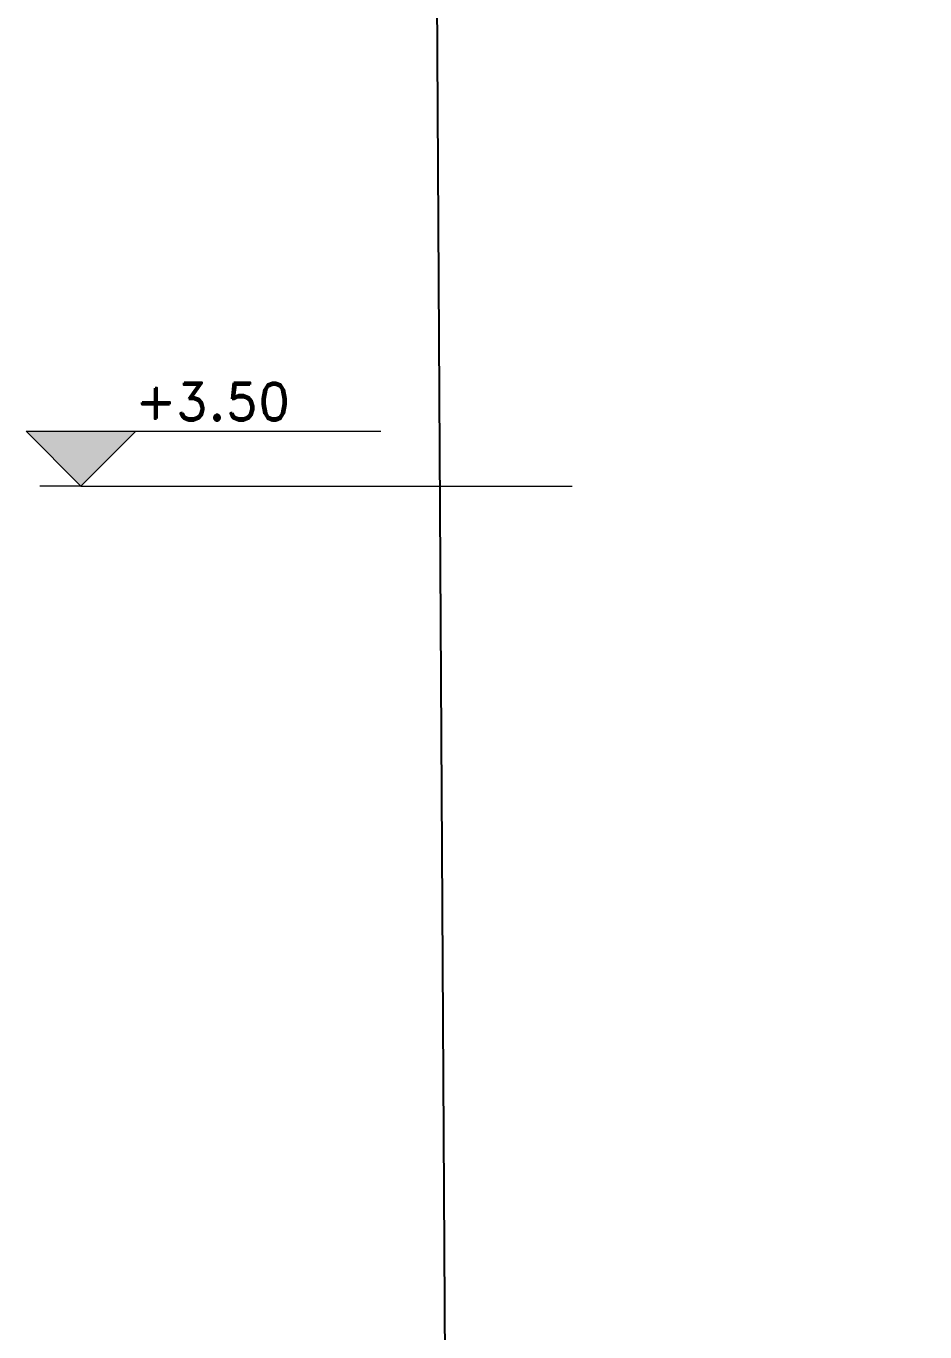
# Model space of a CAD drawing. Header units: metres. Extents: x 173 to 310, y -9 to 45.
# Drawn here: x 271.339 to 273.553, y -3.476 to -0.26 of the extents above; entities that cross this region are included whole.
import ezdxf

# ---------------------------------------------------------------- set-up
doc = ezdxf.new("R2010")
doc.units = ezdxf.units.M
doc.header["$MEASUREMENT"] = 0
doc.layers.add('Dimensioning - General', color=7, linetype='Continuous')
doc.layers.add('Dimensioning - General_Pen_No__1', color=7, linetype='Continuous', lineweight=13)
doc.layers.add('Dimensioning - General_Pen_No__167', color=7, linetype='Continuous', lineweight=13, true_color=0x6a6a6a)
doc.styles.add('GENERATED_STYLE_3', font='romand.shx')
doc.dimstyles.new('GENERATED_STYLE__11', dxfattribs={"dimtxt": 0.0925, "dimasz": 0.0475, "dimexe": 0.18, "dimexo": 0.119445, "dimgap": 0.09, "dimtad": 1, "dimzin": 0, "dimdsep": 46, "dimtxsty": 'GENERATED_STYLE_3', "dimblk": 'ARROWHEAD_2', "dimblk1": 'ARROWHEAD_2', "dimblk2": 'ARROWHEAD_2', "dimcen": 0.09, "dimclrd": 7, "dimclre": 7, "dimclrt": 256, "dimadec": 0, "dimazin": 0, "dimtfac": 1, "dimtdec": 4, "dimtmove": 0, "dimatfit": 3, "dimfxl": 1, "dimtolj": 1, "dimtzin": 0, "dimarcsym": 0})

# ---------------------------------------------------------------- blocks, each defined once
blk = doc.blocks.new('Dimension_6', base_point=(23.7629, -24.4497))
at = {"layer": 'Dimensioning - General_Pen_No__1', "linetype": 'Continuous', "lineweight": 13}
blk.add_hatch(color=7, dxfattribs=at).paths.add_polyline_path([(23.7629, -21.1497), (23.8979, -21.0147), (23.6279, -21.0147)])
at = {"layer": 'Dimensioning - General_Pen_No__1', "color": 7, "linetype": 'Continuous', "lineweight": 13}
for p, q in [((23.7629, -21.1497), (23.6279, -21.0147)), ((23.6279, -21.0147), (23.8979, -21.0147)), ((23.8979, -21.0147), (23.7629, -21.1497)), ((23.8979, -21.0147), (24.5014, -21.0147)), ((23.7629, -21.1497), (23.6617, -21.1497)), ((23.7629, -21.1497), (24.9732, -21.1497))]:
    blk.add_line(p, q, dxfattribs=at)
at = {"layer": 'Dimensioning - General_Pen_No__167', "color": 251, "lineweight": 13, "true_color": 0x6a6a6a, "insert": (23.8979, -20.9877), "char_height": 0.0925, "attachment_point": 7, "style": 'GENERATED_STYLE_3'}
blk.add_mtext('\\A1;{\\pql;\\Fromand.shx;+3.50}', dxfattribs=at)
blk = doc.blocks.new('ARROWHEAD_2')
at = {"color": 0, "linetype": 'Continuous', "lineweight": 0}
for p, q in [((0, 0), (-1, 0)), ((-0.378, -0.655), (0.378, 0.655))]:
    blk.add_line(p, q, dxfattribs=at)
blk = doc.blocks.new('*D78')
at = {"layer": 'Defpoints', "color": 0, "linetype": 'Continuous', "transparency": 16777216}
for p in [(273.863, 5.0575), (272.3202, 5.0483), (273.9213, -4.693)]:
    blk.add_point(p, dxfattribs=at)
at = {"layer": 'Dimensioning - General', "color": 7, "linetype": 'Continuous', "lineweight": -2, "transparency": 16777216}
for p, q in [((273.7436, 5.0568), (272.1402, 5.0472)), ((272.3205, 5.0008), (272.348, 0.4062)), ((272.3782, -4.6547), (272.3507, -0.0601)), ((273.8018, -4.6937), (272.1985, -4.7033))]:
    blk.add_line(p, q, dxfattribs=at)
at = {"layer": 'Dimensioning - General', "color": 7, "linetype": 'Continuous', "lineweight": -2, "transparency": 16777216, "xscale": 0.0475, "yscale": 0.0475, "zscale": 0.0475}
for p, rotation in [((272.3202, 5.0483), 90.34247501281155), ((272.3785, -4.7022), 270.3424750128116)]:
    blk.add_blockref('ARROWHEAD_2', p, dxfattribs=dict(at, rotation=rotation))
at = {"layer": 'Dimensioning - General', "color": 251, "linetype": 'Continuous', "lineweight": 13, "true_color": 0x6a6a6a, "transparency": 16777216, "insert": (272.3493, 0.173), "char_height": 0.0925, "attachment_point": 5, "rotation": 90, "style": 'GENERATED_STYLE_3'}
blk.add_mtext('\\A1;9.75', dxfattribs=at)

msp = doc.modelspace()

# ---------------------------------------------------------------- block references
at = {"layer": 'Dimensioning - General', "color": 7, "linetype": 'Continuous', "lineweight": 13}
msp.add_blockref('Dimension_6', (271.4741, -4.693), dxfattribs=at)

# ---------------------------------------------------------------- dimensions: what is measured, and where the dimension line sits
dim = msp.add_aligned_dim(p1=(273.9213, -4.693), p2=(273.863, 5.0575), distance=1.5428, dimstyle='GENERATED_STYLE__11', dxfattribs=at)
dim.commit()
dim.dimension.update_dxf_attribs({"geometry": '*D78', "text_midpoint": (272.3493, 0.173), "text_rotation": 90})

doc.saveas('drawing.dxf')
